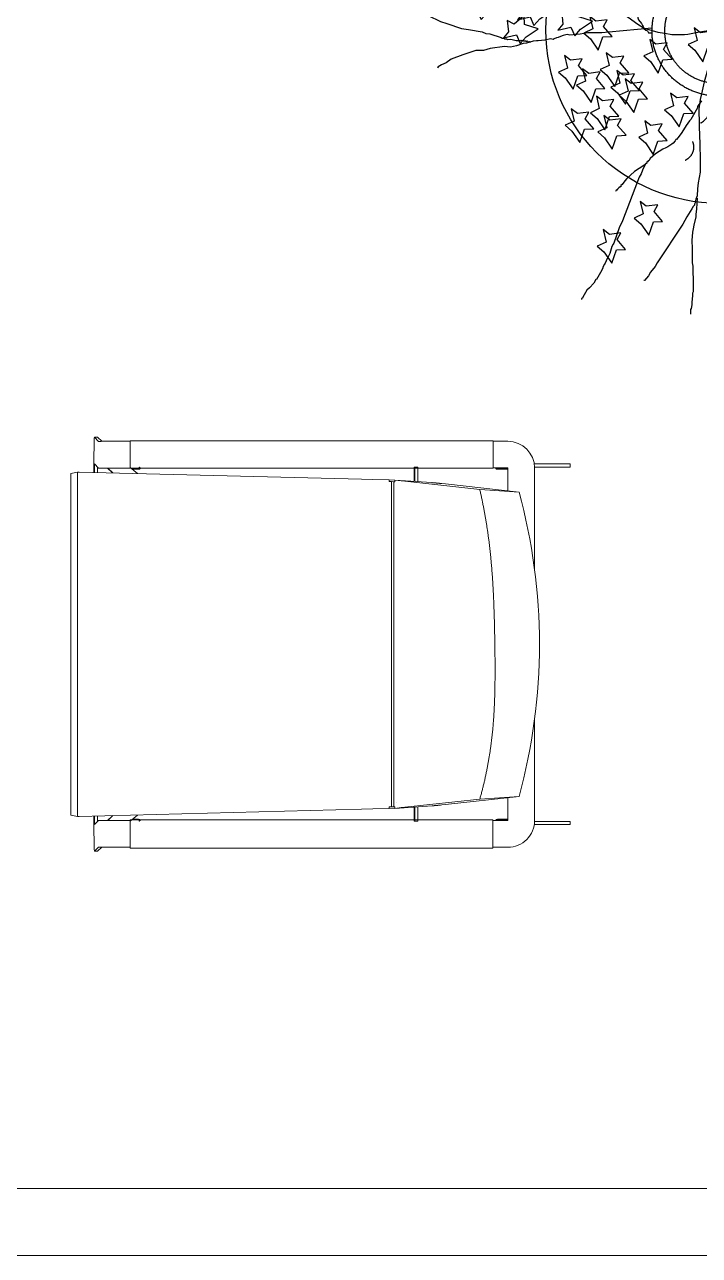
# Model space of a CAD drawing. Header units: millimetres. Extents: x -343543 to 400519, y -115663 to 104219.
# Drawn here: x -232951 to -231940, y -100 to 1743 of the extents above; entities that cross this region are included whole.
import ezdxf
from ezdxf.xclip import XClip

# ---------------------------------------------------------------- set-up
doc = ezdxf.new("R2010")
doc.units = ezdxf.units.MM
doc.header["$XCLIPFRAME"] = 0
doc.linetypes.add('XREF MAT BANG TUONG XAY$0$CENTER', pattern=[50.8, 31.75, -6.35, 6.35, -6.35])
doc.layers.get('0').update_dxf_attribs({"color": 231, "lineweight": 0})
for name, color, linetype, lineweight in [('A-PATT', 252, 'Continuous', 9), ('A-SYMBOLS', 10, 'Continuous', 13), ('XREF MAT BANG TUONG XAY$0$01.Xref _MB T1$0$A-DOOR', 8, 'Continuous', 9), ('XREF MAT BANG TUONG XAY$0$A-GRID', 8, 'XREF MAT BANG TUONG XAY$0$CENTER', 15)]:
    doc.layers.add(name, color=color, linetype=linetype, lineweight=lineweight)
doc.layers.add('XREF MAT BANG NOI THAT$0$FF-Plants', color=8, linetype='Continuous')
doc.styles.add('XREF MAT BANG NOI THAT$0$Standard', font='txt')

# ---------------------------------------------------------------- blocks, each defined once
blk = doc.blocks.new('XREF MAT BANG TUONG XAY$0$00.xref_IKIGAI_Truc')
at = {"layer": 'XREF MAT BANG TUONG XAY$0$A-GRID', "color": 8, "ltscale": 20}
blk.add_lwpolyline([(-2907.5, 0), (42750, 0)], dxfattribs=at)
blk = doc.blocks.new('XREF MAT BANG TUONG XAY$0$xref_IKIGAI_Cot')
at = {"layer": 'XREF MAT BANG TUONG XAY$0$A-GRID', "color": 8, "ltscale": 20}
blk.add_lwpolyline([(-2907.5, 0), (42750, 0)], dxfattribs=at)
blk = doc.blocks.new('XREF MAT BANG NOI THAT$0$YLD.Studio-01-217')
at = {"color": 8}
for p, q in [((5.03, 94), (5.03, 94.07)), ((5.03, 94.07), (5.63, 94.07)), ((5.03, 94), (5.03, 87.31)), ((5.63, 94), (5.63, 94.07)), ((5.63, 94), (5.63, 87.36)), ((72.37, 94), (72.37, 94.07)), ((72.37, 94.07), (72.97, 94.07)), ((72.37, 94), (72.37, 87.36)), ((72.97, 94), (72.97, 94.07)), ((72.97, 94), (72.97, 87.31)), ((24.82, 87.37), (5.8, 87.37)), ((72.2, 87.37), (53.18, 87.37)), ((8.81, 70.6), (10.33, 84.45)), ((9.82, 77.04), (10.33, 84.45)), ((69.19, 70.6), (67.67, 84.45)), ((67.67, 84.45), (68.18, 77.04)), ((0.77, 82.34), (0.77, 79.62)), ((10.1, 82.34), (5.8, 82.34)), ((5.8, 82.34), (5.8, 79.62)), ((10.09, 82.32), (5.8, 82.32)), ((5.83, 82.32), (5.83, 80.21)), ((6.01, 80.36), (6.01, 82.32)), ((6.04, 80.36), (6.04, 82.32)), ((67.9, 82.34), (72.2, 82.34)), ((67.91, 82.32), (72.2, 82.32)), ((71.96, 80.36), (71.96, 82.32)), ((71.99, 80.36), (71.99, 82.32)), ((72.16, 80.21), (72.16, 82.32)), ((72.2, 79.62), (72.2, 82.34)), ((77.23, 79.62), (77.23, 82.34)), ((0.67, 11.15), (0.67, 79.55)), ((0.67, 79.55), (5.85, 79.55)), ((0.77, 79.6), (0.77, 79.62)), ((5.8, 79.6), (5.8, 79.62)), ((5.85, 79.55), (5.85, 11.15)), ((5.86, 80.17), (6, 80.08)), ((72, 80.08), (72.14, 80.17)), ((72.06, 79.53), (72.06, 11.15)), ((77.42, 79.53), (72.06, 79.53)), ((72.2, 79.6), (72.2, 79.62)), ((77.23, 79.6), (77.23, 79.62)), ((77.42, 11.15), (77.42, 79.53)), ((8.3, 62.92), (9.82, 77.04)), ((69.7, 62.92), (68.18, 77.04)), ((8.71, 69.67), (8.74, 69.89)), ((8.74, 69.89), (8.81, 70.6)), ((69.26, 69.89), (69.19, 70.6)), ((69.29, 69.67), (69.26, 69.89)), ((8.09, 61.03), (8.56, 68.04)), ((69.91, 61.03), (69.44, 68.04)), ((5.63, 65.39), (5.63, 64.78)), ((5.63, 65.39), (8.38, 65.39)), ((69.62, 65.39), (72.34, 65.39)), ((72.34, 65.39), (72.34, 64.78)), ((5.63, 64.7), (5.63, 64.78)), ((5.63, 64.78), (8.34, 64.78)), ((8.34, 64.7), (5.63, 64.7)), ((8.22, 62.23), (8.3, 62.92)), ((69.66, 64.78), (72.34, 64.78)), ((72.34, 64.7), (69.66, 64.7)), ((69.78, 62.23), (69.7, 62.92)), ((72.34, 64.78), (72.34, 64.7)), ((8.04, 59.96), (8.11, 61.02)), ((8.09, 61.03), (8.22, 62.23)), ((8.09, 61.03), (8.4, 61.01)), ((8.35, 59.96), (8.36, 60.42)), ((8.36, 60.42), (8.39, 60.86)), ((69.64, 60.42), (8.36, 60.42)), ((8.38, 60.86), (8.4, 61.01)), ((8.38, 60.86), (8.39, 61.01)), ((8.38, 60.86), (69.62, 60.86)), ((68.81, 61.31), (68.81, 61.31)), ((69.6, 61.01), (69.91, 61.03)), ((69.62, 60.86), (69.6, 61.01)), ((69.62, 60.86), (69.61, 61.01)), ((69.64, 60.42), (69.61, 60.86)), ((69.65, 59.96), (69.64, 60.42)), ((69.91, 61.03), (69.78, 62.23)), ((69.96, 59.96), (69.89, 61.02)), ((8.04, 59.96), (7.97, 56.88)), ((8.04, 59.96), (8.35, 59.96)), ((69.65, 59.96), (69.96, 59.96)), ((69.96, 59.96), (70.03, 56.88)), ((7.97, 56.88), (7.91, 54.75)), ((70.03, 56.88), (70.09, 54.75)), ((6.55, 1.54), (7.91, 54.75)), ((71.45, 1.54), (70.09, 54.75)), ((6.83, 12.52), (5.68, 11.15)), ((5.86, 12.93), (6, 13.02)), ((6.01, 11.55), (6.01, 12.74)), ((6.04, 11.57), (6.04, 12.74)), ((72.32, 11.15), (71.17, 12.52)), ((71.96, 11.57), (71.96, 12.74)), ((71.99, 11.55), (71.99, 12.74)), ((72, 13.02), (72.14, 12.93)), ((5.85, 11.15), (0.67, 11.15)), ((0.77, 11.1), (0.77, 7.66)), ((1.07, 11.15), (0.82, 11.15)), ((5.5, 11.15), (5.75, 11.15)), ((5.8, 11.1), (5.8, 7.66)), ((72.06, 11.15), (77.42, 11.15)), ((72.2, 7.66), (72.2, 11.1)), ((72.25, 11.15), (72.5, 11.15)), ((77.18, 11.15), (76.93, 11.15)), ((77.23, 7.66), (77.23, 11.1)), ((0.77, 5.95), (0.77, 7.66)), ((5.8, 6.97), (6.72, 7.9)), ((5.8, 6.89), (6.71, 7.81)), ((5.8, 7.66), (5.8, 5.97)), ((71.28, 7.9), (72.2, 6.97)), ((71.29, 7.81), (72.2, 6.89)), ((72.2, 5.97), (72.2, 7.66)), ((77.23, 7.66), (77.23, 5.95)), ((0.77, 5.79), (0, 5.02)), ((0.79, 5.21), (0, 4.42)), ((0, 5.02), (0, 4.42)), ((0.78, 5.22), (0.79, 5.21)), ((0.79, 5.21), (0.79, 5.21)), ((5.82, 5.21), (5.03, 4.42)), ((5.63, 5.02), (6.64, 5.02)), ((5.63, 5.02), (5.63, 5.02)), ((5.63, 5.02), (5.63, 5.02)), ((5.82, 5.82), (5.82, 5.81)), ((5.82, 5.81), (5.82, 5.81)), ((5.82, 5.81), (5.82, 5.21)), ((5.82, 5.22), (5.82, 5.21)), ((5.82, 5.21), (5.82, 5.21)), ((71.36, 5.02), (72.37, 5.02)), ((72.18, 5.81), (72.18, 5.82)), ((72.18, 5.81), (72.18, 5.21)), ((72.18, 5.21), (72.18, 5.22)), ((72.97, 4.42), (72.18, 5.21)), ((72.18, 5.21), (72.18, 5.21)), ((72.37, 5.02), (72.37, 5.02)), ((72.37, 5.02), (72.37, 5.02)), ((77.21, 5.21), (77.22, 5.22)), ((77.21, 5.21), (77.21, 5.21)), ((78, 4.42), (77.21, 5.21)), ((78, 5.02), (77.23, 5.79)), ((78, 5.02), (78, 4.42)), ((5.03, 4.42), (6.63, 4.42)), ((5.03, 4.33), (6.63, 4.33)), ((71.37, 4.42), (72.97, 4.42)), ((71.37, 4.33), (72.97, 4.33)), ((6.55, 1.21), (6.55, 1.54)), ((6.55, 1.21), (71.45, 1.21)), ((6.81, 0), (6.55, 1.21)), ((71.19, 0), (71.45, 1.21)), ((71.45, 1.21), (71.45, 1.54)), ((6.81, 0), (39, 0)), ((39, 0), (71.19, 0))]:
    blk.add_line(p, q, dxfattribs=at)
at = {"color": 8, "extrusion": (0, 0, -1)}
for centre, major_axis, ratio, start_param, end_param in [((39.01, -4.38), (-100.64, 0.06), 0.920781, 1.281255, 1.570164), ((38.99, -4.38), (-100.64, -0.06), 0.920781, 1.571429, 1.860338), ((5.8, 82.34), (5.03, 0), 0.999389, 3.141593, 4.712389), ((72.2, 82.34), (5.03, 0), 0.999389, 4.712388, 6.283185), ((72.3, 79.62), (-0.101, 0), 0.999389, 4.712389, 6.283185), ((72.3, 79.6), (-0.101, 0), 0.999389, 4.712389, 6.283185), ((77.13, 79.62), (0.101, 0), 0.999389, 0, 1.570796), ((77.13, 79.6), (0.101, 0), 0.999389, 6.283185, 7.853981), ((0.82, 11.1), (0.0503, 0), 0.999389, 3.141593, 4.71239), ((1.07, 11.2), (-0.0503, 0), 0.999389, 3.141593, 4.71239), ((5.75, 11.1), (-0.0503, 0), 0.999389, 1.570796, 3.141593), ((72.25, 11.1), (-0.0503, 0), 0.999389, 6.283185, 7.853982), ((72.5, 11.2), (0.0503, 0), 0.999389, 6.283185, 7.853982), ((76.93, 11.2), (-0.0503, 0), 0.999389, 4.712388, 6.283185), ((77.18, 11.1), (0.0503, 0), 0.999389, 4.712388, 6.283185), ((5.03, 5.02), (-5.03, 0), 0.017507, 6.283185, 6.300611), ((72.97, 5.02), (-5.03, 0), 0.017507, 3.124268, 3.141593), ((5.03, 4.42), (-5.03, 0), 0.017507, 4.712412, 6.283185), ((5.03, 4.42), (-5.03, 0), 0.017507, 0, 0.017426), ((72.97, 4.42), (-5.03, 0), 0.017507, 3.141593, 4.712464), ((72.97, 4.42), (-5.03, 0), 0.017507, 3.124268, 3.141593)]:
    blk.add_ellipse(centre, major_axis=major_axis, ratio=ratio, start_param=start_param, end_param=end_param, dxfattribs=at)
at = {"color": 8}
for points, degree, knots in [([(6.01, 80.36), (6.01, 80.35), (6.01, 80.35), (6.01, 80.33), (6.01, 80.33), (6.01, 80.32), (6.01, 80.31), (6.01, 80.3), (6.01, 80.29), (6.01, 80.28), (6.01, 80.27), (6.01, 80.26), (6.01, 80.25), (6.01, 80.25), (6.01, 80.24), (6.01, 80.23), (6.01, 80.22), (6.01, 80.21), (6.01, 80.2), (6.01, 80.2), (6, 80.19), (6, 80.18), (6, 80.17), (6, 80.17), (6, 80.16), (5.99, 80.15), (5.99, 80.14), (5.99, 80.14), (5.98, 80.13), (5.98, 80.12), (5.97, 80.12), (5.97, 80.11), (5.96, 80.11), (5.96, 80.11), (5.95, 80.1), (5.95, 80.1), (5.94, 80.09), (5.93, 80.09), (5.92, 80.09), (5.91, 80.08), (5.9, 80.08), (5.9, 80.08), (5.89, 80.08), (5.88, 80.08), (5.88, 80.07), (5.87, 80.07), (5.87, 80.07), (5.86, 80.07), (5.85, 80.07), (5.85, 80.07), (5.84, 80.07), (5.83, 80.07), (5.83, 80.07), (5.82, 80.07), (5.82, 80.07), (5.81, 80.07), (5.8, 80.07), (5.8, 80.07)], 3, [0, 0, 0, 0, 0.11689, 0.233409, 0.312095, 0.409065, 0.503979, 0.596879, 0.687638, 0.77928, 0.868407, 0.955167, 1.038789, 1.114733, 1.189461, 1.282462, 1.370109, 1.451685, 1.531663, 1.611071, 1.68835, 1.759104, 1.833062, 1.910679, 1.990103, 2.069024, 2.147732, 2.225739, 2.303335, 2.381652, 2.459562, 2.540136, 2.601921, 2.641909, 2.719639, 2.792453, 2.866123, 2.944924, 3.043467, 3.141545, 3.240707, 3.32258, 3.387247, 3.44975, 3.512124, 3.573035, 3.6337, 3.695192, 3.757868, 3.8333, 3.898562, 3.946845, 3.99622, 4.04655, 4.109222, 4.193586, 4.277069, 4.277069, 4.277069, 4.277069]), ([(5.86, 80.22), (5.86, 80.22), (5.85, 80.22), (5.83, 80.22), (5.82, 80.22), (5.8, 80.22), (5.8, 80.22), (5.8, 80.22), (5.8, 80.22)], 5, [0, 0, 0, 0, 0, 0, 2.145056, 2.145056, 2.145056, 2.153698, 2.153698, 2.153698, 2.153698, 2.153698, 2.153698]), ([(5.86, 80.17), (5.86, 80.17), (5.85, 80.17), (5.85, 80.17), (5.84, 80.17), (5.83, 80.18), (5.82, 80.18), (5.81, 80.18), (5.8, 80.18)], 5, [0, 0, 0, 0, 0, 0, 0.547197, 0.547197, 0.547197, 1.448788, 1.448788, 1.448788, 1.448788, 1.448788, 1.448788]), ([(5.87, 80.08), (5.87, 80.08), (5.87, 80.08), (5.87, 80.08), (5.86, 80.08), (5.86, 80.08), (5.85, 80.08), (5.84, 80.07), (5.83, 80.07), (5.82, 80.07), (5.81, 80.07), (5.8, 80.07)], 5, [0, 0, 0, 0, 0, 0, 0.508417, 0.508417, 0.508417, 1.033284, 1.033284, 1.033284, 1.706158, 1.706158, 1.706158, 1.706158, 1.706158, 1.706158]), ([(5.87, 80.08), (5.86, 80.1), (5.85, 80.11), (5.84, 80.13), (5.83, 80.14), (5.81, 80.16), (5.81, 80.16), (5.81, 80.17), (5.81, 80.17), (5.81, 80.17), (5.81, 80.17), (5.81, 80.17)], 5, [11.334544, 11.334544, 11.334544, 11.334544, 11.334544, 11.334544, 26.991063, 26.991063, 26.991063, 28.593175, 28.593175, 28.593175, 29.023719, 29.023719, 29.023719, 29.023719, 29.023719, 29.023719]), ([(6, 80.21), (5.97, 80.21), (5.95, 80.21), (5.92, 80.21), (5.9, 80.22), (5.87, 80.22), (5.87, 80.22), (5.86, 80.22), (5.86, 80.22), (5.86, 80.22), (5.86, 80.22), (5.86, 80.22)], 5, [11.334544, 11.334544, 11.334544, 11.334544, 11.334544, 11.334544, 26.991063, 26.991063, 26.991063, 28.593175, 28.593175, 28.593175, 29.023719, 29.023719, 29.023719, 29.023719, 29.023719, 29.023719]), ([(6.01, 80.36), (6.01, 80.35), (6.01, 80.34), (6.01, 80.33), (6.01, 80.31), (6.01, 80.29), (6.01, 80.28), (6.01, 80.26), (6.01, 80.24), (6.01, 80.24), (6, 80.22), (6, 80.21), (6, 80.21), (6, 80.21), (6, 80.21)], 5, [0, 0, 0, 0, 0, 0, 0.542954, 0.542954, 0.542954, 1.408857, 1.408857, 1.408857, 1.987463, 1.987463, 1.987463, 2.792709, 2.792709, 2.792709, 2.792709, 2.792709, 2.792709]), ([(9.82, 77.04), (12.65, 77.69), (15.49, 78.23), (18.33, 78.67), (24.32, 79.36), (30.34, 79.69), (33.5, 79.78), (39.48, 79.92), (45.46, 79.94), (48.26, 79.92), (53.97, 79.7), (59.63, 79), (62.49, 78.5), (65.34, 77.85), (68.18, 77.04)], 5, [0, 0, 0, 0, 0, 0, 143.030883, 143.030883, 143.030883, 300.119513, 300.119513, 300.119513, 439.47879, 439.47879, 439.47879, 584.087653, 584.087653, 584.087653, 584.087653, 584.087653, 584.087653]), ([(72, 80.21), (72, 80.21), (72, 80.21), (72, 80.21), (72, 80.22), (72, 80.22), (72, 80.23), (71.99, 80.24), (71.99, 80.26), (71.99, 80.27), (71.99, 80.29), (71.99, 80.31), (71.99, 80.32), (71.99, 80.33), (71.99, 80.35), (71.99, 80.35), (71.99, 80.35), (71.99, 80.36)], 5, [0, 0, 0, 0, 0, 0, 0.536911, 0.536911, 0.536911, 1.088754, 1.088754, 1.088754, 1.960241, 1.960241, 1.960241, 2.533438, 2.533438, 2.533438, 2.792479, 2.792479, 2.792479, 2.792479, 2.792479, 2.792479]), ([(71.99, 80.36), (71.99, 80.35), (71.99, 80.35), (71.99, 80.33), (71.99, 80.32), (71.99, 80.32), (71.99, 80.31), (71.99, 80.3), (71.99, 80.29), (71.99, 80.28), (71.99, 80.27), (71.99, 80.26), (71.99, 80.25), (71.99, 80.24), (71.99, 80.24), (71.99, 80.23), (71.99, 80.22), (71.99, 80.21), (71.99, 80.2), (71.99, 80.2), (72, 80.19), (72, 80.18), (72, 80.18), (72, 80.17), (72, 80.16), (72, 80.16), (72.01, 80.15), (72.01, 80.14), (72.01, 80.14), (72.02, 80.13), (72.02, 80.13), (72.03, 80.12), (72.03, 80.12), (72.04, 80.11), (72.04, 80.11), (72.05, 80.1), (72.05, 80.1), (72.06, 80.09), (72.07, 80.09), (72.08, 80.08), (72.09, 80.08), (72.09, 80.08), (72.1, 80.08), (72.1, 80.08), (72.11, 80.08), (72.12, 80.08), (72.12, 80.07), (72.13, 80.07), (72.13, 80.07), (72.14, 80.07), (72.15, 80.07), (72.15, 80.07), (72.16, 80.07), (72.17, 80.07), (72.17, 80.07), (72.18, 80.07), (72.19, 80.07), (72.2, 80.07), (72.2, 80.07)], 3, [0, 0, 0, 0, 0.118575, 0.236568, 0.312938, 0.410491, 0.505804, 0.599127, 0.690371, 0.782411, 0.871975, 0.959156, 1.043994, 1.126599, 1.207363, 1.293546, 1.376205, 1.455832, 1.533951, 1.613121, 1.677681, 1.712548, 1.78403, 1.853619, 1.92614, 2.000996, 2.081456, 2.16069, 2.240225, 2.311815, 2.374583, 2.43713, 2.499591, 2.562227, 2.630148, 2.713105, 2.794534, 2.877109, 2.961639, 3.049065, 3.138304, 3.233148, 3.287982, 3.334241, 3.397902, 3.456961, 3.515158, 3.574289, 3.636452, 3.69898, 3.765217, 3.816921, 3.865538, 3.939618, 4.040082, 4.123824, 4.206307, 4.291108, 4.291108, 4.291108, 4.291108]), ([(72, 80.21), (72.03, 80.21), (72.05, 80.21), (72.08, 80.21), (72.1, 80.22), (72.13, 80.22), (72.13, 80.22), (72.14, 80.22), (72.14, 80.22), (72.14, 80.22), (72.14, 80.22), (72.14, 80.22)], 5, [11.334544, 11.334544, 11.334544, 11.334544, 11.334544, 11.334544, 26.991063, 26.991063, 26.991063, 28.593175, 28.593175, 28.593175, 29.023719, 29.023719, 29.023719, 29.023719, 29.023719, 29.023719]), ([(72.13, 80.08), (72.14, 80.1), (72.15, 80.11), (72.16, 80.13), (72.17, 80.14), (72.19, 80.16), (72.19, 80.16), (72.19, 80.17), (72.19, 80.17), (72.19, 80.17), (72.19, 80.17), (72.19, 80.17)], 5, [11.334544, 11.334544, 11.334544, 11.334544, 11.334544, 11.334544, 26.991063, 26.991063, 26.991063, 28.593175, 28.593175, 28.593175, 29.023719, 29.023719, 29.023719, 29.023719, 29.023719, 29.023719]), ([(72.2, 80.07), (72.19, 80.07), (72.19, 80.07), (72.18, 80.07), (72.17, 80.07), (72.16, 80.07), (72.16, 80.07), (72.14, 80.08), (72.13, 80.08), (72.13, 80.08), (72.13, 80.08), (72.13, 80.08)], 5, [0.924605, 0.924605, 0.924605, 0.924605, 0.924605, 0.924605, 1.331693, 1.331693, 1.331693, 1.881457, 1.881457, 1.881457, 2.645784, 2.645784, 2.645784, 2.645784, 2.645784, 2.645784]), ([(72.14, 80.22), (72.14, 80.22), (72.15, 80.22), (72.17, 80.22), (72.18, 80.22), (72.2, 80.22), (72.2, 80.22), (72.2, 80.22), (72.2, 80.22)], 5, [0, 0, 0, 0, 0, 0, 2.169157, 2.169157, 2.169157, 2.177999, 2.177999, 2.177999, 2.177999, 2.177999, 2.177999]), ([(72.14, 80.17), (72.14, 80.17), (72.15, 80.17), (72.15, 80.17), (72.16, 80.17), (72.17, 80.18), (72.18, 80.18), (72.19, 80.18), (72.2, 80.18)], 5, [0, 0, 0, 0, 0, 0, 0.553924, 0.553924, 0.553924, 1.466485, 1.466485, 1.466485, 1.466485, 1.466485, 1.466485]), ([(8.71, 69.67), (8.69, 69.52), (8.68, 69.32), (8.65, 69.1), (8.62, 68.76), (8.59, 68.39), (8.58, 68.28), (8.57, 68.16), (8.56, 68.04)], 5, [0, 0, 0, 0, 0, 0, 28.611401, 28.611401, 28.611401, 41.574373, 41.574373, 41.574373, 41.574373, 41.574373, 41.574373]), ([(69.44, 68.04), (69.42, 68.31), (69.39, 68.58), (69.37, 68.83), (69.34, 69.17), (69.31, 69.46), (69.3, 69.53), (69.3, 69.6), (69.29, 69.67)], 5, [0, 0, 0, 0, 0, 0, 29.660482, 29.660482, 29.660482, 41.636356, 41.636356, 41.636356, 41.636356, 41.636356, 41.636356]), ([(5.66, 12.92), (5.66, 12.92), (5.66, 12.92), (5.67, 12.92), (5.67, 12.92), (5.68, 12.92), (5.69, 12.92), (5.7, 12.92), (5.71, 12.92), (5.72, 12.92), (5.74, 12.92), (5.76, 12.92), (5.76, 12.92), (5.78, 12.92), (5.79, 12.92), (5.79, 12.92), (5.8, 12.93), (5.81, 12.93), (5.81, 12.93), (5.81, 12.93), (5.81, 12.93)], 5, [101.54699, 101.54699, 101.54699, 101.54699, 101.54699, 101.54699, 101.760588, 101.760588, 101.760588, 102.278567, 102.278567, 102.278567, 103.285538, 103.285538, 103.285538, 104.289953, 104.289953, 104.289953, 105.265877, 105.265877, 105.265877, 106.192097, 106.192097, 106.192097, 106.192097, 106.192097, 106.192097]), ([(5.66, 12.89), (5.69, 12.88), (5.71, 12.88), (5.74, 12.88), (5.79, 12.88), (5.83, 12.88), (5.84, 12.88), (5.85, 12.88), (5.86, 12.88)], 5, [0, 0, 0, 0, 0, 0, 2.619534, 2.619534, 2.619534, 5.038609, 5.038609, 5.038609, 5.038609, 5.038609, 5.038609]), ([(5.73, 13.03), (5.74, 13.03), (5.75, 13.03), (5.76, 13.03), (5.78, 13.03), (5.79, 13.03), (5.81, 13.03), (5.82, 13.03), (5.84, 13.02), (5.84, 13.02), (5.86, 13.02), (5.87, 13.02), (5.87, 13.02), (5.87, 13.02), (5.87, 13.02)], 5, [0, 0, 0, 0, 0, 0, 0.513089, 0.513089, 0.513089, 1.331697, 1.331697, 1.331697, 1.881463, 1.881463, 1.881463, 2.645793, 2.645793, 2.645793, 2.645793, 2.645793, 2.645793]), ([(5.81, 12.93), (5.81, 12.93), (5.81, 12.93), (5.81, 12.93), (5.81, 12.94), (5.82, 12.94), (5.82, 12.94), (5.83, 12.96), (5.84, 12.98), (5.85, 12.99), (5.86, 13), (5.87, 13.02)], 5, [24.815892, 24.815892, 24.815892, 24.815892, 24.815892, 24.815892, 25.657633, 25.657633, 25.657633, 28.556469, 28.556469, 28.556469, 42.485305, 42.485305, 42.485305, 42.485305, 42.485305, 42.485305]), ([(5.86, 12.88), (5.86, 12.88), (5.86, 12.88), (5.86, 12.88), (5.87, 12.88), (5.87, 12.88), (5.88, 12.88), (5.9, 12.88), (5.93, 12.89), (5.95, 12.89), (5.98, 12.89), (6, 12.89)], 5, [24.815892, 24.815892, 24.815892, 24.815892, 24.815892, 24.815892, 25.657633, 25.657633, 25.657633, 28.556469, 28.556469, 28.556469, 42.485305, 42.485305, 42.485305, 42.485305, 42.485305, 42.485305]), ([(6, 12.89), (6, 12.89), (6, 12.89), (6, 12.89), (6, 12.88), (6, 12.87), (6, 12.87), (6.01, 12.85), (6.01, 12.84), (6.01, 12.83), (6.01, 12.81), (6.01, 12.78), (6.01, 12.78), (6.01, 12.76), (6.01, 12.75), (6.01, 12.75), (6.01, 12.75), (6.01, 12.74)], 5, [0, 0, 0, 0, 0, 0, 0.536913, 0.536913, 0.536913, 1.088758, 1.088758, 1.088758, 1.960247, 1.960247, 1.960247, 2.533446, 2.533446, 2.533446, 2.792488, 2.792488, 2.792488, 2.792488, 2.792488, 2.792488]), ([(71.99, 12.74), (71.99, 12.75), (71.99, 12.76), (71.99, 12.76), (71.99, 12.79), (71.99, 12.81), (71.99, 12.82), (71.99, 12.84), (71.99, 12.85), (71.99, 12.86), (72, 12.87), (72, 12.88), (72, 12.89), (72, 12.89), (72, 12.89)], 5, [0, 0, 0, 0, 0, 0, 0.542956, 0.542956, 0.542956, 1.408861, 1.408861, 1.408861, 1.987468, 1.987468, 1.987468, 2.792718, 2.792718, 2.792718, 2.792718, 2.792718, 2.792718]), ([(72.14, 12.88), (72.14, 12.88), (72.14, 12.88), (72.14, 12.88), (72.13, 12.88), (72.13, 12.88), (72.12, 12.88), (72.09, 12.88), (72.07, 12.89), (72.05, 12.89), (72.02, 12.89), (72, 12.89)], 5, [24.815892, 24.815892, 24.815892, 24.815892, 24.815892, 24.815892, 25.657633, 25.657633, 25.657633, 28.556469, 28.556469, 28.556469, 42.485305, 42.485305, 42.485305, 42.485305, 42.485305, 42.485305]), ([(72.13, 13.02), (72.13, 13.02), (72.13, 13.02), (72.13, 13.02), (72.14, 13.02), (72.14, 13.02), (72.15, 13.02), (72.16, 13.02), (72.18, 13.03), (72.19, 13.03), (72.21, 13.03), (72.22, 13.03), (72.23, 13.03), (72.24, 13.03), (72.25, 13.03), (72.26, 13.03), (72.26, 13.03), (72.27, 13.03)], 5, [0, 0, 0, 0, 0, 0, 0.508419, 0.508419, 0.508419, 1.033287, 1.033287, 1.033287, 1.860457, 1.860457, 1.860457, 2.401806, 2.401806, 2.401806, 2.645745, 2.645745, 2.645745, 2.645745, 2.645745, 2.645745]), ([(72.19, 12.93), (72.19, 12.93), (72.19, 12.93), (72.19, 12.93), (72.19, 12.94), (72.18, 12.94), (72.18, 12.94), (72.17, 12.96), (72.16, 12.98), (72.15, 12.99), (72.14, 13), (72.13, 13.02)], 5, [24.815892, 24.815892, 24.815892, 24.815892, 24.815892, 24.815892, 25.657633, 25.657633, 25.657633, 28.556469, 28.556469, 28.556469, 42.485305, 42.485305, 42.485305, 42.485305, 42.485305, 42.485305]), ([(72.34, 12.89), (72.31, 12.88), (72.29, 12.88), (72.26, 12.88), (72.21, 12.88), (72.17, 12.88), (72.15, 12.88), (72.15, 12.88), (72.14, 12.88)], 5, [0, 0, 0, 0, 0, 0, 2.619409, 2.619409, 2.619409, 5.038475, 5.038475, 5.038475, 5.038475, 5.038475, 5.038475]), ([(72.34, 12.92), (72.34, 12.92), (72.34, 12.92), (72.33, 12.92), (72.33, 12.92), (72.32, 12.92), (72.31, 12.92), (72.3, 12.92), (72.29, 12.92), (72.28, 12.92), (72.26, 12.92), (72.24, 12.92), (72.24, 12.92), (72.22, 12.92), (72.21, 12.92), (72.21, 12.92), (72.2, 12.93), (72.19, 12.93), (72.19, 12.93), (72.19, 12.93), (72.19, 12.93)], 5, [101.546984, 101.546984, 101.546984, 101.546984, 101.546984, 101.546984, 101.760582, 101.760582, 101.760582, 102.278562, 102.278562, 102.278562, 103.285535, 103.285535, 103.285535, 104.289953, 104.289953, 104.289953, 105.265881, 105.265881, 105.265881, 106.192099, 106.192099, 106.192099, 106.192099, 106.192099, 106.192099]), ([(0.77, 5.95), (0.77, 5.8), (0.77, 5.66), (0.78, 5.53), (0.78, 5.36), (0.78, 5.26), (0.78, 5.23), (0.78, 5.22), (0.78, 5.22)], 5, [0, 0, 0, 0, 0, 0, 11.747537, 11.747537, 11.747537, 18.277887, 18.277887, 18.277887, 18.277887, 18.277887, 18.277887]), ([(5.82, 5.82), (5.81, 5.82), (5.81, 5.84), (5.81, 5.89), (5.81, 5.99), (5.8, 6.14), (5.8, 6.21), (5.8, 6.3), (5.8, 6.38)], 5, [0, 0, 0, 0, 0, 0, 9.615959, 9.615959, 9.615959, 17.747792, 17.747792, 17.747792, 17.747792, 17.747792, 17.747792]), ([(5.82, 5.22), (5.81, 5.22), (5.81, 5.23), (5.81, 5.26), (5.81, 5.37), (5.81, 5.54), (5.8, 5.67), (5.8, 5.81), (5.8, 5.96), (5.8, 5.97), (5.8, 5.97), (5.8, 5.97)], 5, [0, 0, 0, 0, 0, 0, 6.776554, 6.776554, 6.776554, 18.337778, 18.337778, 18.337778, 18.570187, 18.570187, 18.570187, 18.570187, 18.570187, 18.570187]), ([(72.2, 6.38), (72.2, 6.25), (72.2, 6.12), (72.19, 6.01), (72.19, 5.9), (72.19, 5.84), (72.19, 5.83), (72.19, 5.82), (72.18, 5.82)], 5, [0, 0, 0, 0, 0, 0, 12.839967, 12.839967, 12.839967, 17.733328, 17.733328, 17.733328, 17.733328, 17.733328, 17.733328]), ([(72.2, 5.97), (72.2, 5.82), (72.2, 5.67), (72.19, 5.54), (72.19, 5.37), (72.19, 5.26), (72.19, 5.23), (72.19, 5.22), (72.18, 5.22)], 5, [0, 0, 0, 0, 0, 0, 11.946445, 11.946445, 11.946445, 18.56747, 18.56747, 18.56747, 18.56747, 18.56747, 18.56747]), ([(77.22, 5.22), (77.22, 5.22), (77.22, 5.23), (77.22, 5.26), (77.22, 5.36), (77.23, 5.53), (77.23, 5.66), (77.23, 5.8), (77.23, 5.94), (77.23, 5.95), (77.23, 5.95), (77.23, 5.95)], 5, [0, 0, 0, 0, 0, 0, 6.682096, 6.682096, 6.682096, 18.055785, 18.055785, 18.055785, 18.280688, 18.280688, 18.280688, 18.280688, 18.280688, 18.280688])]:
    blk.add_open_spline(points, degree=degree, knots=knots, dxfattribs=at)
blk = doc.blocks.new('XREF MAT BANG NOI THAT$0$YLD.Studio-02-104')
at = {"layer": 'XREF MAT BANG NOI THAT$0$FF-Plants', "color": 8, "flags": 128}
blk.add_lwpolyline([(96, -12.5), (100.5, -11.1), (111.5, -9.9), (118.7, -8.5), (133.6, -7.4), (139.1, -6.8), (149.9, -9.4), (159.3, -8.9), (164, -10.5), (169.5, -9.9), (171.1, -9.2), (172.7, -8.4), (175.2, -5.4), (180.2, 0.6), (183.5, 5.9), (191.7, 13.4), (195.8, 17.1), (204.7, 23), (212, 28.2), (216.8, 30.4), (225, 37.9), (234.8, 46.1), (235.4, 46.3), (235.3, 46.4, 0.059467), (218.6, 99.2, 0.414214), (-99.2, 218.6), (-105, 215.9), (-106, 215.5, 0.178839), (-228.4, 94.3), (-225, 89.3), (-213.9, 77.5), (-210.1, 73.5), (-208.7, 70.4), (-208, 68.9), (-207.3, 67.3), (-205.7, 68), (-205, 66.5), (-203.4, 67.2), (-201.8, 67.9), (-190.8, 69.2), (-183.7, 70.5), (-178.2, 71.1), (-172.6, 71.8), (-171.9, 70.2), (-170.3, 70.9), (-168.9, 67.8), (-168.2, 66.2), (-167.5, 64.7), (-166.8, 63.1), (-166.1, 61.6), (-165.4, 60), (-164.7, 58.5), (-164, 56.9), (-163.3, 55.3), (-162.5, 53.8), (-161.8, 52.2), (-159.5, 51.4), (-158.8, 49.8), (-154.2, 48.2), (-151.9, 47.3), (-150.3, 48), (-145.7, 46.4), (-143.4, 45.6), (-140.2, 47), (-137.9, 46.2), (-137.2, 44.6), (-136.4, 43.1), (-135, 39.9), (-134.5, 34.5), (-133.1, 31.4), (-132.4, 29.9), (-131.9, 24.4), (-131.2, 22.9), (-132, 20.6), (-131.3, 19), (-130.6, 17.5), (-129.9, 15.9), (-129.2, 14.4), (-127.1, 9.7), (-127.3, 5.8), (-125.9, 2.7), (-121.4, -2.8), (-120, -5.9), (-119.3, -7.5), (-118.6, -9), (-117.9, -10.6), (-114.9, -13), (-112.6, -13.8), (-111.1, -16.9), (-107.2, -17), (-105.7, -17.3)], format="xyb", dxfattribs=at)
at = {"layer": 'XREF MAT BANG NOI THAT$0$FF-Plants', "color": 8}
for points in [[(-332.4, 167.3), (-314.7, 179.3), (-335, 185.8), (-335.4, 199.3), (-350.7, 186.5), (-360.8, 191.7), (-358.9, 174.9), (-366.3, 165.7), (-347.3, 170.4), (-341.4, 157.4), (-332.4, 167.3)], [(-233.7, 134.5), (-216, 146.4), (-236.2, 152.9), (-236.6, 166.4), (-252, 153.6), (-262, 158.8), (-260.2, 142), (-267.6, 132.8), (-248.5, 137.5), (-242.6, 124.6), (-233.7, 134.5)], [(-384.9, 155.3), (-337.9, 107.5), (-336.6, 106.3), (-336.4, 103.8), (-335, 102.6), (-333.6, 101.4), (-332.1, 97.7), (-329.4, 95.3), (-328, 94.1), (-325.3, 91.8), (-323.9, 90.6), (-322.5, 89.4), (-322.5, 89.4), (-321.2, 88.2)], [(-136.8, 6.9), (-188.8, 54.3), (-194.4, 61.6), (-198.7, 67.6), (-206.3, 83.7), (-212.2, 93.5), (-217, 107.2), (-218.8, 113.5), (-220.5, 119.8), (-224.6, 140), (-227.6, 144.9), (-230.9, 154.9), (-232.4, 158.6), (-233.8, 159.8), (-232.6, 161.1), (-234, 162.3), (-234, 162.3)], [(-455.5, 131), (-343.6, 98.1), (-322.5, 89.4), (-280.3, 69.4), (-247.4, 55.2), (-233, 49.8), (-221.3, 46.8), (-194.8, 33.4), (-180.4, 28), (-172.4, 23.5), (-151.2, 12.2), (-141.8, 6.5), (-127, -3.9), (-117.7, -9.7), (-96.9, -15.8), (-86.5, -17.6), (-76.2, -19.5), (-57.1, -19.4), (-52.1, -19), (-34.6, -15.2), (-18.2, -12.7), (-18.2, -12.7), (-10.6, -12.2), (0.9, -12.6), (7.3, -13.4), (20.1, -15.1), (25.4, -17.2), (27.9, -17.1), (34.3, -17.9)], [(-316.3, 102.2), (-298.6, 114.2), (-318.9, 120.6), (-319.3, 134.2), (-334.6, 121.3), (-344.7, 126.5), (-342.8, 109.7), (-350.2, 100.5), (-331.2, 105.2), (-325.3, 92.3), (-316.3, 102.2)], [(-192.6, 97.2), (-174.9, 109.1), (-195.2, 115.6), (-195.5, 129.1), (-210.9, 116.3), (-221, 121.5), (-219.1, 104.7), (-226.5, 95.5), (-207.5, 100.2), (-201.6, 87.2), (-192.6, 97.2)], [(-69.5, 92.9), (-51.8, 104.8), (-72, 111.3), (-72.4, 124.8), (-87.8, 112), (-97.8, 117.2), (-96, 100.4), (-103.4, 91.2), (-84.3, 95.9), (-78.4, 82.9), (-69.5, 92.9)], [(87.4, 85.7), (105.1, 97.6), (84.9, 104.1), (84.5, 117.6), (69.1, 104.8), (59.1, 110), (60.9, 93.2), (53.5, 84), (72.6, 88.7), (78.5, 75.7), (87.4, 85.7)], [(-257, 67.1), (-239.3, 79.1), (-259.6, 85.5), (-259.9, 99.1), (-275.3, 86.2), (-285.4, 91.4), (-283.5, 74.7), (-290.9, 65.4), (-271.8, 70.2), (-265.9, 57.2), (-257, 67.1)], [(-269.8, 54.8), (-252.1, 66.8), (-272.3, 73.2), (-272.7, 86.8), (-288.1, 73.9), (-298.1, 79.1), (-296.3, 62.3), (-303.7, 53.1), (-284.6, 57.8), (-278.7, 44.9), (-269.8, 54.8)], [(186.2, 52.8), (203.9, 64.8), (183.6, 71.2), (183.2, 84.8), (167.9, 71.9), (157.8, 77.1), (159.7, 60.3), (152.3, 51.1), (171.3, 55.9), (177.2, 42.9), (186.2, 52.8)], [(-297, 38.5), (-279.3, 50.5), (-299.6, 56.9), (-300, 70.5), (-315.3, 57.6), (-325.4, 62.8), (-323.6, 46.1), (-330.9, 36.8), (-311.9, 41.6), (-306, 28.6), (-297, 38.5)], [(-231.3, 25.3), (-213.6, 37.2), (-233.9, 43.7), (-234.3, 57.2), (-249.6, 44.4), (-259.7, 49.6), (-257.9, 32.8), (-265.2, 23.6), (-246.2, 28.3), (-240.3, 15.3), (-231.3, 25.3)], [(-201.9, 36.7), (-184.2, 48.6), (-204.4, 55.1), (-204.8, 68.6), (-220.2, 55.8), (-230.2, 61), (-228.4, 44.2), (-235.7, 35), (-216.7, 39.7), (-210.8, 26.7), (-201.9, 36.7)], [(-27.8, 39.3), (-10.1, 51.3), (-30.4, 57.7), (-30.8, 71.3), (-46.1, 58.4), (-56.2, 63.7), (-54.4, 46.9), (-61.7, 37.6), (-42.7, 42.4), (-36.8, 29.4), (-27.8, 39.3)], [(-561, 46.6), (-441.1, 9.2), (-422.6, 0.3), (-413.4, -2.8), (-391.2, -10.2), (-380.9, -12), (-360.3, -15.6), (-355, -17.8), (-348.6, -18.6), (-331.6, -23.8), (-330.3, -25), (-327.7, -24.8), (-326.4, -26), (-323.9, -25.8), (-322.5, -27), (-317.4, -26.6), (-313.5, -27.6), (-309.6, -28.6), (-304.6, -28.3), (-303.2, -29.4), (-302.1, -28.1), (-298.2, -29.1), (-295.6, -28.9), (-294.3, -30.1), (-293.1, -28.7), (-291.7, -29.9), (-290.4, -31.1), (-289.2, -29.7), (-287.8, -30.9)], [(-352.9, 13.1), (-335.2, 25.1), (-355.5, 31.6), (-355.9, 45.1), (-371.2, 32.3), (-381.3, 37.5), (-379.4, 20.7), (-386.8, 11.5), (-367.8, 16.2), (-361.9, 3.2), (-352.9, 13.1)], [(103.5, 20.5), (121.2, 32.5), (101, 38.9), (100.6, 52.5), (85.2, 39.6), (75.2, 44.8), (77, 28.1), (69.6, 18.8), (88.7, 23.6), (94.6, 10.6), (103.5, 20.5)], [(227.3, 15.5), (244.9, 27.4), (224.7, 33.9), (224.3, 47.4), (209, 34.6), (198.9, 39.8), (200.7, 23), (193.4, 13.8), (212.4, 18.5), (218.3, 5.5), (227.3, 15.5)], [(350.4, 11.2), (368.1, 23.1), (347.8, 29.6), (347.4, 43.1), (332.1, 30.3), (322, 35.5), (323.9, 18.7), (316.5, 9.5), (335.5, 14.2), (341.4, 1.2), (350.4, 11.2)], [(-273.7, 4.1), (-256, 16), (-276.3, 22.5), (-276.6, 36), (-292, 23.2), (-302.1, 28.4), (-300.2, 11.6), (-307.6, 2.4), (-288.6, 7.1), (-282.7, -5.9), (-273.7, 4.1)], [(-212.8, -11.4), (-195.1, 0.6), (-215.4, 7.1), (-215.7, 20.6), (-231.1, 7.8), (-241.1, 13), (-239.3, -3.8), (-246.7, -13), (-227.6, -8.3), (-221.7, -21.3), (-212.8, -11.4)], [(-294.2, -22.9), (-276.5, -10.9), (-296.8, -4.5), (-297.2, 9.1), (-312.5, -3.8), (-322.6, 1.5), (-320.7, -15.3), (-328.1, -24.5), (-309.1, -19.8), (-303.2, -32.8), (-294.2, -22.9)], [(-198.1, -25.8), (-186.3, -43), (-179.3, -22.9), (-165.5, -22.3), (-178.3, -7.4), (-172.8, 2.6), (-189.9, 0.4), (-199.1, 7.5), (-194.7, -11.1), (-208, -17.2), (-198.1, -25.8)], [(150.1, -26.9), (167.8, -14.9), (147.5, -8.5), (147.1, 5.1), (131.8, -7.8), (121.7, -2.6), (123.6, -19.3), (116.2, -28.6), (135.2, -23.8), (141.1, -36.8), (150.1, -26.9)], [(162.9, -14.6), (180.6, -2.6), (160.3, 3.8), (159.9, 17.4), (144.6, 4.5), (134.5, 9.8), (136.3, -7), (129, -16.3), (148, -11.5), (153.9, -24.5), (162.9, -14.6)], [(-106.2, -10.1), (-170.6, -16), (-180.8, -16.8), (-202.4, -17), (-213.7, -19.1), (-228.9, -20.2), (-232.7, -19.2), (-239, -21), (-242.7, -22.5), (-246.4, -24.1), (-248.9, -24.2), (-252.6, -25.8), (-253.8, -27.1), (-257.7, -26.1), (-266.4, -28.1), (-276.5, -28.8), (-279.1, -29), (-284.1, -29.3), (-294.1, -32.6), (-299.1, -33), (-309.1, -36.3), (-317.8, -38.2), (-326.8, -37.5), (-348.2, -40.4), (-358.1, -43.6), (-369.6, -43.2), (-389.5, -49.7), (-406.8, -56.1), (-414, -61.7), (-421.4, -64.8), (-426.2, -67.7), (-427.4, -69.1), (-427.4, -69.1)], [(-7.9, -18.4), (-24.8, -80), (-27.7, -90.5), (-31.7, -108.1), (-33.6, -116.9), (-35.6, -130.9), (-35.5, -138), (-35.4, -146.8), (-35.3, -157.3), (-34, -183.6), (-33.8, -206.5), (-33.7, -215.3), (-33.6, -225.8), (-36.6, -241.6), (-37.5, -250.4), (-38.4, -261), (-40.4, -266.2), (-41.4, -269.8), (-41.4, -271.5), (-42.4, -273.3), (-42.4, -275), (-44.4, -276.8), (-46.4, -280.3), (-53.5, -292.6), (-59.6, -303.2), (-98, -361.4), (-101, -366.6), (-108.2, -375.5), (-111.2, -380.7), (-114.2, -384.3), (-117.3, -387.8), (-118.3, -387.8)], [(-41.6, -42.9), (-29.8, -60.1), (-22.8, -40), (-9, -39.4), (-21.8, -24.6), (-16.3, -14.5), (-33.4, -16.7), (-42.6, -9.6), (-38.2, -28.2), (-51.5, -34.3), (-41.6, -42.9)], [(8.5, -4.2), (134.2, -49.1), (147.4, -55.2), (156.3, -59.7), (170.8, -68.7), (175, -70.3), (179.8, -73.3), (180.4, -74.7), (181.9, -74.1), (182.5, -75.5), (183.8, -78.4), (185.1, -81.2), (185, -84.8), (186.8, -92.6), (189.4, -98.3), (193.8, -111.8), (194.3, -116.8), (198.8, -130.3), (200.7, -134.6), (205.9, -146.1), (207.2, -149), (212.3, -163.9), (214.2, -168.2), (216.7, -177.5), (216.7, -177.5), (219.3, -183.2), (220, -184.6), (221.4, -184), (224.8, -187.6), (227.5, -189.9), (230.9, -193.5), (235.7, -196.5), (238.4, -198.7), (245.9, -207.4), (249.2, -211.1), (257.4, -217.7), (262.9, -222.2), (270.3, -230.9), (274.4, -236), (281.8, -244.7), (288.5, -252), (289.2, -253.4), (292.6, -257.1), (293.2, -258.5), (297.3, -263.6), (302.7, -268), (304.8, -268.8), (305.5, -270.2), (309.6, -271.8), (310.9, -274.7), (315.7, -277.7), (316.4, -279.1)], [(122.8, -43.2), (140.5, -31.2), (120.2, -24.8), (119.9, -11.2), (104.5, -24.1), (94.5, -18.9), (96.3, -35.6), (88.9, -44.9), (108, -40.1), (113.9, -53.1), (122.8, -43.2)], [(218, -45), (235.7, -33.1), (215.4, -26.6), (215.1, -13.1), (199.7, -25.9), (189.6, -20.7), (191.5, -37.5), (184.1, -46.7), (203.1, -42), (209, -54.9), (218, -45)], [(392, -42.4), (409.7, -30.4), (389.5, -23.9), (389.1, -10.4), (373.7, -23.3), (363.7, -18), (365.5, -34.8), (358.1, -44), (377.2, -39.3), (383.1, -52.3), (392, -42.4)], [(-108.2, -60), (-96.4, -77.2), (-89.4, -57.1), (-75.6, -56.5), (-88.4, -41.7), (-82.9, -31.7), (-100, -33.8), (-109.2, -26.7), (-104.8, -45.4), (-118.1, -51.4), (-108.2, -60)], [(-19.9, -25.3), (-3.3, -74.5), (-0.4, -83), (3.6, -97.1), (5.6, -104.1), (7.8, -115.5), (8, -121.3), (8.2, -128.4), (8.5, -137), (8.4, -158.6), (9.1, -177.3), (9.4, -184.5), (9.7, -193.1), (12.8, -205.8), (13.9, -213), (15.1, -221.5), (17, -225.7), (18, -228.5), (18, -229.9), (18.9, -231.3), (19, -232.8), (20.8, -234.1), (22.6, -236.8), (29.1, -246.5), (34.6, -254.7), (69.4, -299.9), (72.2, -304), (78.5, -310.8), (81.3, -314.9), (84, -317.6), (86.7, -320.3), (87.6, -320.2)], [(66.9, -68.5), (84.6, -56.6), (64.4, -50.1), (64, -36.6), (48.6, -49.4), (38.6, -44.2), (40.4, -61), (33.1, -70.2), (52.1, -65.5), (58, -78.5), (66.9, -68.5)], [(188.5, -56.4), (206.2, -44.5), (186, -38), (185.6, -24.5), (170.2, -37.3), (160.2, -32.1), (162, -48.9), (154.6, -58.1), (173.7, -53.4), (179.6, -66.4), (188.5, -56.4)], [(-235.9, -84.2), (-224.1, -101.4), (-217.1, -81.3), (-203.3, -80.7), (-216.1, -65.9), (-210.6, -55.9), (-227.7, -58), (-236.9, -50.9), (-232.5, -69.6), (-245.8, -75.6), (-235.9, -84.2)], [(-173.4, -80.2), (-161.6, -97.4), (-154.6, -77.3), (-140.8, -76.7), (-153.6, -61.9), (-148.1, -51.9), (-165.2, -54), (-174.4, -47), (-170, -65.6), (-183.3, -71.6), (-173.4, -80.2)], [(146.2, -77.6), (163.8, -65.7), (143.6, -59.2), (143.2, -45.7), (127.9, -58.5), (117.8, -53.3), (119.6, -70.1), (112.3, -79.3), (131.3, -74.6), (137.2, -87.6), (146.2, -77.6)], [(250.8, -73.9), (258.7, -72), (261.5, -70.7), (275.7, -67.8), (281.4, -65.2), (314, -60.7), (319.7, -58.1), (336, -55.9), (342.4, -54.8), (348, -55.7), (349.4, -55), (350.8, -54.4), (350.8, -54.4)], [(-208.9, -103.9), (-197.1, -121), (-190.1, -101), (-176.3, -100.3), (-189.1, -85.5), (-183.6, -75.5), (-200.7, -77.6), (-209.9, -70.6), (-205.5, -89.2), (-218.8, -95.3), (-208.9, -103.9)], [(-157.3, -106.7), (-145.5, -123.9), (-138.6, -103.8), (-124.8, -103.2), (-137.5, -88.4), (-132, -78.4), (-149.2, -80.5), (-158.4, -73.4), (-154, -92.1), (-167.3, -98.1), (-157.3, -106.7)], [(125.7, -104.5), (143.3, -92.6), (123.1, -86.1), (122.7, -72.6), (107.4, -85.4), (97.3, -80.2), (99.1, -97), (91.8, -106.2), (110.8, -101.5), (116.7, -114.5), (125.7, -104.5)], [(207.1, -93), (224.8, -81.1), (204.5, -74.6), (204.1, -61.1), (188.8, -73.9), (178.7, -68.7), (180.6, -85.5), (173.2, -94.7), (192.2, -90), (198.1, -103), (207.1, -93)], [(178.5, -70.4), (186.8, -73.6), (190.3, -73.7), (212.2, -72.4), (215.7, -72.5), (224.2, -72.2), (229.1, -71.6), (238.2, -72.7), (241.7, -72.8), (252.9, -74.6), (258.5, -75.6), (262, -75.7), (271.2, -76.7), (273.2, -77.5), (273.2, -77.5), (275.3, -78.3), (277.4, -79.1), (279.5, -79.9), (287.8, -83), (290.5, -85.2), (295.4, -88.2), (301, -89.1), (307.9, -92.9), (319.6, -99.7), (327.1, -104.9), (340.1, -114.5), (348.3, -121.2), (348.3, -121.2), (350.4, -122)], [(-145.1, -119), (-133.3, -136.2), (-126.3, -116.2), (-112.5, -115.5), (-125.3, -100.7), (-119.8, -90.7), (-136.9, -92.8), (-146.1, -85.8), (-141.7, -104.4), (-155, -110.4), (-145.1, -119)], [(-77, -140.7), (-65.2, -157.8), (-58.2, -137.8), (-44.4, -137.1), (-57.2, -122.3), (-51.7, -112.3), (-68.8, -114.4), (-78, -107.4), (-73.6, -126), (-86.9, -132), (-77, -140.7)], [(3.9, -105.7), (8.5, -111.2), (9.4, -112.5), (9.4, -114), (18.7, -127.7), (20.5, -129.1), (25, -134.5), (30.6, -142.8), (34.2, -146.8), (37.8, -150.9), (38.7, -150.8), (39.6, -152.2), (42.3, -154.9), (44.1, -156.2), (49.5, -158.8), (52.1, -160), (55.7, -161.2), (65.4, -166.3), (69, -169), (72.6, -171.6), (74.4, -174.3), (75.3, -174.3), (76.2, -175.7), (77.1, -175.6), (77.2, -177), (79, -178.4), (80.7, -179.7), (93.2, -186), (103.1, -194), (105.8, -196.7), (109.4, -200.8), (111.2, -202.1), (111.3, -203.5), (112.1, -203.5), (113.9, -204.8), (115.7, -206.1), (116.7, -207.5), (117.5, -207.4), (118.4, -208.8)], [(-188.2, -145.1), (-176.4, -162.3), (-169.4, -142.2), (-155.6, -141.6), (-168.4, -126.7), (-162.9, -116.7), (-180, -118.9), (-189.2, -111.8), (-184.8, -130.4), (-198.1, -136.5), (-188.2, -145.1)], [(-31.6, -118.6), (-36.6, -125.7), (-37.7, -127.4), (-37.6, -129.2), (-47.7, -146.8), (-49.8, -148.6), (-54.8, -155.6), (-60.9, -166.2), (-64.9, -171.5), (-69, -176.8), (-70, -176.8), (-71, -178.5), (-74.1, -182.1), (-76.1, -183.8), (-82.2, -187.4), (-85.3, -189.1), (-89.4, -190.9), (-100.6, -198), (-104.7, -201.5), (-108.8, -205), (-110.8, -208.6), (-111.8, -208.6), (-112.8, -210.3), (-113.8, -210.3), (-113.8, -212.1), (-115.9, -213.9), (-117.9, -215.6), (-132.2, -224.5), (-143.4, -235.1), (-146.4, -238.6), (-150.5, -243.9), (-152.5, -245.6), (-152.5, -247.4), (-153.5, -247.4), (-155.6, -249.2), (-157.6, -250.9), (-158.6, -252.7), (-159.6, -252.7), (-160.6, -254.5)], [(-225.8, -164.1), (-214, -181.2), (-207, -161.2), (-193.2, -160.5), (-206, -145.7), (-200.5, -135.7), (-217.6, -137.8), (-226.8, -130.8), (-222.4, -149.4), (-235.7, -155.4), (-225.8, -164.1)], [(-177.1, -173.9), (-165.3, -191), (-158.3, -171), (-144.6, -170.3), (-157.3, -155.5), (-151.8, -145.5), (-168.9, -147.6), (-178.2, -140.6), (-173.7, -159.2), (-187.1, -165.2), (-177.1, -173.9)], [(-115.7, -181.8), (-103.9, -198.9), (-97, -178.9), (-83.2, -178.2), (-95.9, -163.4), (-90.4, -153.4), (-107.6, -155.5), (-116.8, -148.5), (-112.4, -167.1), (-125.7, -173.1), (-115.7, -181.8)], [(78, -177), (82.7, -185.3), (84.6, -189.5), (87.4, -193.6), (111, -245.3), (115.7, -253.6), (123.3, -271.8), (124.3, -273.2), (126.1, -275.9), (129, -284.4), (130.9, -287.1), (132.7, -289.9), (135.5, -295.4), (136.5, -296.8), (138.3, -299.6), (139.3, -302.4), (142, -306.5), (145.7, -312), (147.6, -314.8), (148.5, -314.7), (151.2, -318.8), (156.7, -324.2), (160.2, -326.9), (162.1, -329.6), (163.9, -332.4), (166.7, -336.5), (167.6, -336.4), (167.6, -337.9)], [(221.4, -184), (221.8, -192.5), (220.9, -198.1), (221.9, -208), (220.3, -212.1), (222.3, -216.4), (222.2, -219.9), (220.6, -224.1), (221.9, -227), (220.3, -231.1), (221, -232.6), (218.4, -245.8), (218.2, -249.4), (216.4, -260.6), (215.6, -262.6), (215.5, -266.2), (214.7, -268.2), (215.4, -269.7), (215.2, -273.2), (215.9, -274.6)], [(-114.9, -212.1), (-119.9, -222.7), (-121.9, -227.9), (-124.9, -233.2), (-150, -298.3), (-155, -308.9), (-163, -331.8), (-164, -333.5), (-166, -337.1), (-169, -347.6), (-171, -351.1), (-173, -354.7), (-176, -361.7), (-177.1, -363.5), (-179.1, -367), (-180.1, -370.5), (-183.1, -375.8), (-187.1, -382.8), (-189.1, -386.3), (-190.2, -386.3), (-193.2, -391.6), (-199.3, -398.7), (-203.4, -402.2), (-205.4, -405.7), (-207.4, -409.3), (-210.4, -414.5), (-211.5, -414.5), (-211.4, -416.3)], [(15.2, -224.4), (16.5, -237.2), (17.7, -244.4), (17.8, -247.2), (20.7, -257.1), (21.8, -261.4), (22.8, -265.6), (24, -275.6), (24.4, -285.6), (24.6, -292.8), (25, -302.9), (24.3, -307.2), (24.6, -314.4), (24.7, -317.3), (24.8, -320.2), (24.9, -323), (24.9, -324.5), (25, -327.3), (25.1, -328.8), (25.1, -330.2), (25.3, -335.9), (25.4, -338.8), (26.4, -340.2), (26.5, -343.1), (27.6, -351.6), (27.7, -354.5), (28.8, -358.7), (29.7, -360.1), (29.7, -361.5), (29.8, -363), (29.9, -364.4), (29.9, -365.9)], [(-122.6, -302.9), (-110.7, -320), (-103.8, -300), (-90, -299.4), (-102.8, -284.5), (-97.2, -274.5), (-114.4, -276.7), (-123.6, -269.6), (-119.2, -288.2), (-132.5, -294.3), (-122.6, -302.9)], [(-38.4, -264.5), (-39.3, -280.3), (-40.2, -289.1), (-40.2, -292.6), (-43.1, -304.9), (-44.1, -310.2), (-45.1, -315.5), (-46, -327.8), (-45.9, -340), (-45.8, -348.8), (-45.7, -361.1), (-44.6, -366.4), (-44.5, -375.2), (-44.5, -378.7), (-44.4, -382.2), (-44.4, -385.7), (-44.4, -387.5), (-44.4, -391), (-44.3, -392.7), (-44.3, -394.5), (-44.2, -401.5), (-44.2, -405), (-45.2, -406.8), (-45.2, -410.3), (-46.1, -420.9), (-46.1, -424.4), (-47.1, -429.7), (-48.1, -431.4), (-48.1, -433.2), (-48, -434.9), (-48, -436.7), (-48, -438.4)], [(-177.9, -344.9), (-166.1, -362), (-159.1, -342), (-145.3, -341.4), (-158.1, -326.5), (-152.6, -316.5), (-169.7, -318.7), (-178.9, -311.6), (-174.5, -330.2), (-187.8, -336.3), (-177.9, -344.9)]]:
    blk.add_lwpolyline(points, dxfattribs=at)
blk.add_circle((-4.9, -12.4), 260, dxfattribs=at)
for points in [[(-221.3, 177.8), (-223.7, 183), (-233, 189.8), (-244.3, 190.9), (-249.4, 188.6)], [(-165, 156.1), (-167.4, 161.3), (-176.7, 168.1), (-188, 169.3), (-193.1, 166.9)], [(198.6, 96.1), (196.2, 101.3), (186.9, 108.1), (175.6, 109.3), (170.4, 106.9)], [(87.4, 29.5), (76.4, 53.6), (32.8, 84), (-21, 88.7), (-70.4, 66.2), (-102.3, 22.7), (-108.1, -30.2), (-86.2, -78.3), (-42.5, -108.8), (11.2, -113.5), (60.6, -91), (92.5, -47.5), (98.3, 5.4), (87.4, 29.5)], [(254.9, 74.4), (252.5, 79.6), (243.2, 86.4), (231.9, 87.6), (226.7, 85.2)], [(69.9, 21.6), (61, 41.1), (25.7, 65.8), (-17.9, 69.6), (-58, 51.4), (-83.8, 16.1), (-88.5, -26.8), (-70.8, -65.9), (-35.4, -90.6), (8.2, -94.3), (48.2, -76.2), (74.1, -40.9), (78.8, 2), (69.9, 21.6)], [(-33.2, -152), (-27.8, -149.5), (-20.7, -140.3), (-19.3, -129.1), (-21.6, -124.1)], [(-56.3, -207.7), (-51, -205.3), (-43.9, -196), (-42.5, -184.9), (-44.8, -179.8)]]:
    blk.add_open_spline(points, degree=2, dxfattribs=at)
at = {"layer": 'XREF MAT BANG NOI THAT$0$FF-Plants', "color": 8, "style": 'XREF MAT BANG NOI THAT$0$Standard', "flags": 1}
for tag in ['YLD.STUDIO', '抖音/小红书/公众号：YLD.STUDIO', 'YLD.STUDIO']:
    blk.add_attdef(tag, (76.7, -130.7), '', height=0.00296, dxfattribs=at)
blk = doc.blocks.new('XREF MAT BANG NOI THAT')
at = {"color": 8}
blk.add_blockref('XREF MAT BANG NOI THAT$0$YLD.Studio-02-104', (30949, 1747.7), dxfattribs=at)
at = {"color": 8, "xscale": 7.950119377061841, "yscale": 7.950119377061841, "zscale": 7.950119377061841, "rotation": 270.0043708653919}
blk.add_blockref('XREF MAT BANG NOI THAT$0$YLD.Studio-01-217', (29972.6, 1125.2), dxfattribs=at)
blk = doc.blocks.new('01.Xref _MB T1')
at = {"color": 8}
blk.add_lwpolyline([(39999.98286, 2999.99997), (40000.00012, 19400), (-0.00011, 19399.99891), (0.00011, 2999.99997), (8394.99073, 2999.9999), (8394.99073, -99.99996), (31605.0109, -99.99952), (31605.0109, 3000.00035)], close=True, dxfattribs=at)
at = {"layer": 'XREF MAT BANG TUONG XAY$0$01.Xref _MB T1$0$A-DOOR', "color": 8, "transparency": 33554687}
for points in [[(31605.0109, 1299.99999), (31604.99214, 0.00042), (19999.99989, 0)], [(31704.99214, 1299.99999), (31704.99214, -99.99958), (19999.99989, -100)]]:
    blk.add_lwpolyline(points, dxfattribs=at)
at = {"color": 8}
blk.add_blockref('XREF MAT BANG TUONG XAY$0$00.xref_IKIGAI_Truc', (0.00011, 0), dxfattribs=at)
ref = blk.add_blockref('XREF MAT BANG TUONG XAY$0$xref_IKIGAI_Cot', (-0.00927, -0.00001), dxfattribs=at)
XClip(ref).set_block_clipping_path([(-1610.3425959283, -2225.6693134198), (41829.1295208634, 21555.8819575264)])
at = {"layer": 'A-PATT', "color": 8}
blk.add_blockref('XREF MAT BANG NOI THAT', (0, 0), dxfattribs=at)

msp = doc.modelspace()

# ---------------------------------------------------------------- block references
at = {"layer": 'A-SYMBOLS'}
msp.add_blockref('01.Xref _MB T1', (-262854, 0), dxfattribs=at)

doc.saveas('drawing.dxf')
